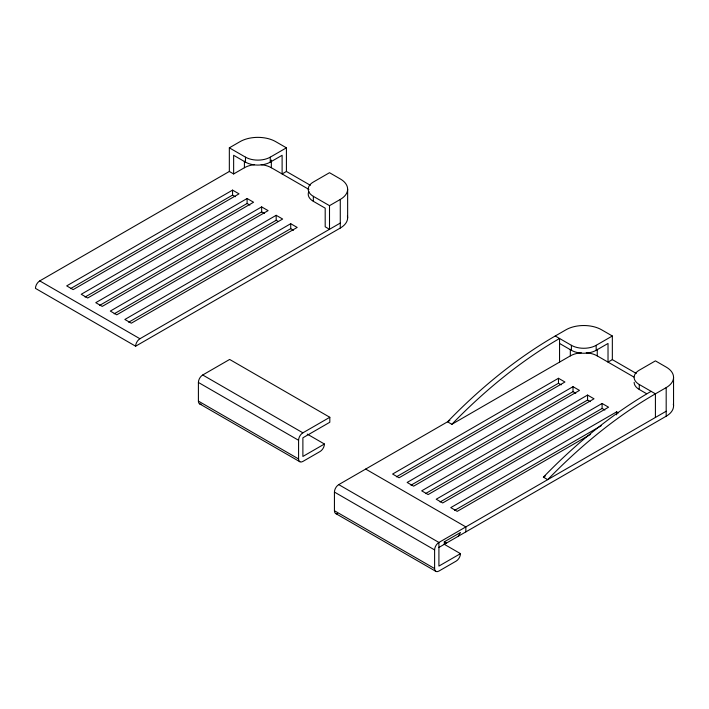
<?xml version="1.0" encoding="UTF-8"?>
<svg xmlns="http://www.w3.org/2000/svg" width="709" height="709" viewBox="0 0 709 709"><rect width="100%" height="100%" fill="white"/><g stroke="black" fill="none" stroke-linecap="round" stroke-linejoin="round"><path stroke-width="1.06" d="M458.306 536.234L460.46 532.503L444.304 541.836L444.304 544.317M347.419 215.899A25.134 14.508 0 0 1 340.276 228.05L135.623 346.205L35.45 288.377A6.097 3.518 -60 0 1 39.757 280.906L229.335 171.463L229.335 147.827L240.103 141.614A25.134 14.508 0 0 1 275.65 141.614L286.418 147.827L286.418 171.463L310.356 185.279M229.335 171.463L233.642 173.953L244.41 167.732A19.037 10.989 0 0 1 254.566 164.674M229.335 147.827L245.491 157.159A17.521 10.112 0 0 0 270.262 157.159L286.418 147.827M233.642 173.953L233.642 155.289L245.491 162.131A17.521 10.112 0 0 0 270.262 162.131L282.111 155.289L282.111 173.953L286.418 171.463M232.561 190.118L66.69 285.887L73.151 289.618L239.022 193.849L232.561 190.118L232.561 195.09L70.519 288.643M247.104 198.511L81.225 294.279L87.694 298.01L253.565 202.242L247.104 198.511L247.104 203.492L85.062 297.044M261.648 206.904L95.768 302.672L102.229 306.403L268.108 210.635L261.648 206.904L261.648 211.885L99.606 305.437M276.182 215.306L110.312 311.074L116.772 314.805L282.652 219.037L276.182 215.306L276.182 220.277L114.149 313.83M290.725 223.698L124.855 319.467L131.316 323.198L297.186 227.429L290.725 223.698L290.725 228.67L128.683 322.223M329.508 205.663L340.276 199.442A25.134 14.508 0 0 0 340.276 178.925L329.508 172.704L313.343 182.036A17.521 10.112 0 0 0 313.343 196.34L313.343 201.312L325.192 208.154L325.192 226.809L329.508 229.299L329.508 205.663L313.343 196.34M135.623 346.205A6.097 3.518 -60 0 1 139.93 338.742L340.276 223.078M201.064 404.174A6.097 3.518 -60 0 1 198.405 401.108L198.405 382.452A6.097 3.518 -60 0 1 202.712 374.99L229.645 359.445L329.818 417.282L329.818 422.254L302.885 437.799L302.885 456.454L324.43 444.02L307.254 434.103M324.43 444.02A6.097 3.518 -60 0 1 320.122 451.482L302.885 461.435A6.097 3.518 -60 0 1 298.578 458.945L298.578 440.289A6.097 3.518 -60 0 1 302.885 432.827L329.818 417.282M581.3 352.772A19.037 10.989 0 0 0 570.328 355.891L451.846 424.301L447.53 421.811A415.332 239.793 -60 0 1 555.244 335.995L566.012 329.774A25.134 14.508 0 0 1 601.56 329.774L612.337 335.995L612.337 359.623L636.265 373.448M337.626 513.706A6.097 3.518 -60 0 1 334.435 510.737L334.435 492.081A6.097 3.518 -60 0 1 338.742 484.619L449.869 420.464M555.244 335.995L571.401 345.318A17.521 10.112 0 0 0 596.172 345.318L612.337 335.995M559.552 343.457L571.401 350.299A17.521 10.112 0 0 0 596.172 350.299L608.021 343.457L608.021 362.113L612.337 359.623M558.479 378.278L392.6 474.046L399.061 477.777L564.94 382.009L558.479 378.278L558.479 383.259L396.437 476.811M573.014 386.68L407.143 482.448L413.604 486.179L579.483 390.411L573.014 386.68L573.014 391.652L410.981 485.204M587.557 395.073L421.687 490.841L428.147 494.572L594.018 398.804L587.557 395.073L587.557 400.044L425.515 493.597M602.101 403.465L436.221 499.233L442.682 502.965L608.561 407.196L602.101 403.465L602.101 408.446L440.059 501.999M618.487 412.93L616.644 411.867L450.764 507.626L457.225 511.366L590.5 434.413M646.555 393.681L639.261 389.471L639.261 384.5A17.521 10.112 0 0 1 639.261 370.195L655.417 360.872L666.185 367.085A25.134 14.508 0 0 1 666.185 387.61L655.417 393.832A415.332 239.793 -60 0 0 547.702 479.647L543.395 477.157A415.332 239.793 -60 0 1 651.11 391.341M454.602 510.391L601.303 425.692M543.395 477.157L545.301 476.058M666.185 411.238L438.915 542.456A6.097 3.518 -60 0 0 434.608 549.918L434.608 568.574A6.097 3.518 -60 0 0 438.915 571.064L456.153 561.111A6.097 3.518 -60 0 0 460.46 553.649L444.242 544.282M438.915 547.428L666.185 416.218A25.134 14.508 0 0 0 673.337 404.059M460.46 553.649L438.915 566.083L438.915 542.456L338.742 484.619M261.178 164.674A19.037 10.989 0 0 1 271.343 167.732L308.92 189.427M586.272 352.772A19.037 10.989 0 0 1 597.253 355.891L633.873 377.037M639.261 384.5L655.417 393.832L655.417 417.459M232.561 195.09L235.335 196.694M247.104 203.492L249.869 205.087M261.648 211.885L264.413 213.48M276.182 220.277L278.034 221.341M290.725 228.67L293.499 230.274M558.479 383.259L561.244 384.854M573.014 391.652L575.788 393.256M587.557 400.044L590.331 401.648M602.101 408.446L604.866 410.041M39.757 280.906L139.93 338.742M202.712 374.99L302.885 432.827M365.676 469.074L465.848 526.911L465.848 531.883M198.405 382.452L298.578 440.289M444.304 541.836L446.457 543.076M198.405 401.108L298.578 458.945M199.672 403.9L299.845 461.736M334.435 492.081L434.608 549.918M334.435 510.737L434.608 568.574M335.694 513.529L435.867 571.365M673.55 377.348L673.55 405.956M666.185 387.61L666.185 416.218M616.644 411.867L616.644 414.845M597.253 349.307L597.253 355.891M596.172 345.318L596.172 350.299M571.401 345.318L571.401 350.299M570.328 349.307L570.328 355.891M559.552 362.113L559.552 338.485A415.332 239.793 -60 0 0 451.846 424.301M347.64 189.188L347.64 217.787M340.276 199.442L340.276 228.05M271.343 160.048L271.343 167.732M270.262 157.159L270.262 162.131M245.491 157.159L245.491 162.131M244.41 161.147L244.41 167.732M313.343 201.312A17.521 10.112 0 0 1 308.814 191.545M639.261 389.471A17.521 10.112 0 0 1 634.13 382.328"/></g></svg>
